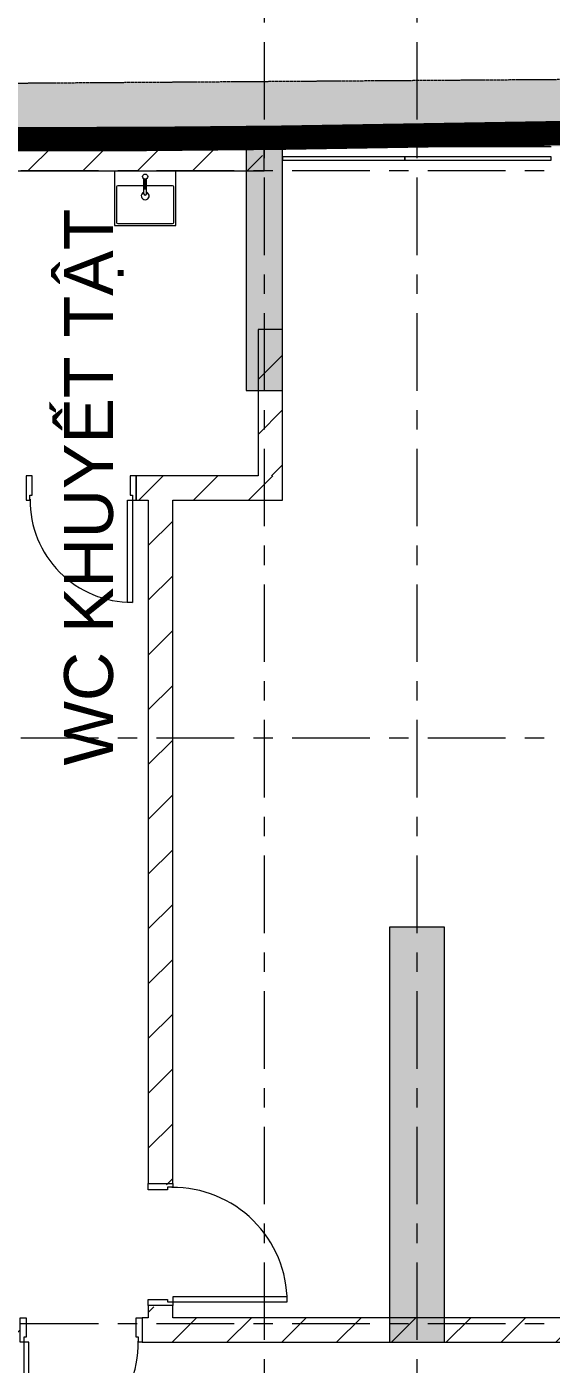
# Model space of a CAD drawing. Header units: millimetres. Extents: x -55734 to 162275, y -23881 to 125548.
# Drawn here: x 6006 to 10300, y 32619 to 43580 of the extents above; entities that cross this region are included whole.
import ezdxf
from ezdxf.xclip import XClip

# ---------------------------------------------------------------- set-up
doc = ezdxf.new("R2010")
doc.units = ezdxf.units.MM
doc.header["$XCLIPFRAME"] = 0
for name, pattern in [('gf$0$Dash', [6, 3, -3]), ('Grid Line', [22.225, 12.7, -3.175, 3.175, -3.175]), ('HIDDEN2', [4.7625, 3.175, -1.5875])]:
    doc.linetypes.add(name, pattern=pattern)
for name, color, linetype, lineweight in [('@ color hatch', 7, 'Continuous', 13), ('CHU', 181, 'Continuous', 5), ('CUA', 31, 'Continuous', 9), ('gf$0$A-_DETA----_E', 8, 'Continuous', 9), ('HATCH-TUONG', 152, 'Continuous', 15), ('KINH', 152, 'Continuous', 5), ('NET CAT', 3, 'Continuous', 5), ('NET THAY 2', 55, 'Continuous', 5), ('NET-CAT', 3, 'Continuous', 15), ('NET-THAY', 2, 'Continuous', 9), ('THIET-BI', 44, 'Continuous', 5), ('TRUC', 225, 'Continuous', 5)]:
    doc.layers.add(name, color=color, linetype=linetype, lineweight=lineweight)
doc.layers.add('CGXD', color=5, linetype='HIDDEN2')
doc.styles.add('Arial_1', font='arial.ttf', dxfattribs={"height": 400})
doc.styles.add('Arial_3', font='arial.ttf', dxfattribs={"height": 500})
doc.dimstyles.new('Diagonal_-_2_5mm_Arial', dxfattribs={"dimscale": 304.8, "dimtxt": 500, "dimasz": 1.968504, "dimexe": 1.574803, "dimexo": 0.984252, "dimgap": 1, "dimtad": 1, "dimdec": 0, "dimzin": 0, "dimdsep": 46, "dimtxsty": 'Arial_3', "dimblk1": 'OBLIQUE', "dimblk2": 'OBLIQUE', "dimsah": 1, "dimcen": 0.09, "dimdle": 1.574803, "dimclrt": 256, "dimazin": 0, "dimtfac": 1, "dimtdec": 0, "dimtix": 1, "dimtmove": 0, "dimatfit": 3, "dimfxl": 1, "dimtvp": 1, "dimtfill": 1, "dimtolj": 1, "dimtzin": 0, "dimarcsym": 2})
pattern_1 = [(45, (0, 0), (-224.5064, 224.5064), [])]

# ---------------------------------------------------------------- blocks, each defined once
blk = doc.blocks.new('ALC1807-ASCENT PLAZA-KET CAU 1_rvt-1-MẶT BẰNG TẦNG 1')
at = {"layer": 'NET CAT'}
for points in [[(8101, 40600), (8101, 42600), (7801, 42600), (7801, 40600)], [(9426, 32800), (9426, 36200), (8976, 36200), (8976, 32800)]]:
    blk.add_hatch(color=7, dxfattribs=at).paths.add_polyline_path(points, flags=0)
at = {"layer": 'NET CAT', "color": 90, "lineweight": 13}
for p, q in [((8101, 42600), (7801, 42600)), ((7801, 42600), (7801, 40600)), ((8101, 40600), (8101, 42600)), ((7801, 40600), (8101, 40600)), ((9426, 36200), (8976, 36200)), ((8976, 36200), (8976, 32800)), ((9426, 32800), (9426, 36200)), ((8976, 32800), (9426, 32800))]:
    blk.add_line(p, q, dxfattribs=at)
at = {"layer": 'NET-THAY', "color": 50}
blk.add_line((8101, 42600), (10301, 42600), dxfattribs=at)
blk = doc.blocks.new('A$C56D52FB6')
at = {"layer": '@ color hatch', "ltscale": 0.5}
h = blk.add_hatch(dxfattribs=at)
h.set_pattern_fill('CROSS', color=139, scale=300)
h.set_pattern_definition([(0, (590434.3, 100508.92), (75, 75), [37.5, -112.5]), (90, (590453.05, 100490.17), (-75, 75), [37.5, -112.5])])
edge = h.paths.add_edge_path()
edge.add_line((-57651, 21192), (-57665, 21192))
edge.add_line((-57665, 21192), (-54968, 11695))
edge.add_line((-54968, 11695), (-53917, 11695))
edge.add_arc((-50043, 14825), 4981, 218.9371, 284.8108)
edge.add_line((-48769, 10010), (-47561, 10326))
edge.add_arc((-49011, 17174), 7000, 188.0771, 281.9565, ccw=False)
edge.add_line((-55941, 16190), (-56328, 18915))
edge.add_arc((-59793, 18424), 3500, 8.0771, 52.2707)
edge = h.paths.add_edge_path()
edge.add_line((-59818, 21924), (-94124, 21685))
edge.add_arc((-94120, 21185), 500, 90.3989, 179.1705)
edge.add_line((-94620, 21192), (-57651, 21192))
edge.add_arc((-59793, 18424), 3500, 52.2707, 90.3989)
at = {"layer": 'gf$0$A-_DETA----_E', "color": 190, "linetype": 'gf$0$Dash', "elevation": 0}
blk.add_lwpolyline([(-94619, 21192), (-94619, 21182, -0.412176), (-94123, 21682), (-59817, 21920, -0.375486), (-56327, 18912), (-55940, 16187, 0.44861), (-47231, 10401), (-38085, 12804)], format="xyb", dxfattribs=at)
blk = doc.blocks.new('System Panel - Glazed-394770-MẶT BẰNG TẦNG 1')
at = {"layer": 'KINH', "lineweight": 9}
for p, q in [((500, 13), (-500, 13)), ((-500, 13), (-500, -13)), ((500, -13), (500, 13)), ((-500, -13), (500, -13))]:
    blk.add_line(p, q, dxfattribs=at)
blk = doc.blocks.new('System Panel - Glazed-397882-MẶT BẰNG TẦNG 1')
at = {"layer": 'KINH', "lineweight": 9}
for p, q in [((600, 13), (-600, 13)), ((-600, 13), (-600, -13)), ((600, -13), (600, 13)), ((-600, -13), (600, -13))]:
    blk.add_line(p, q, dxfattribs=at)
blk = doc.blocks.new('CUA 1 CANH MO - 2 - Type 1-364430-MẶT BẰNG TẦNG 1')
at = {"layer": 'CUA'}
for p, q in [((-318, 940), (-278, 940)), ((-318, 102), (-318, 940)), ((-278, 940), (-278, 102)), ((-278, 102), (-318, 102))]:
    blk.add_line(p, q, dxfattribs=at)
at = {"layer": 'CUA', "lineweight": 5}
for p, q in [((-319, 102), (-349, 102)), ((-349, 102), (-349, -98)), ((-319, 61), (-319, 102)), ((-299, 61), (-319, 61)), ((-299, -98), (-299, 61)), ((521, 61), (501, 61)), ((501, 61), (501, -98)), ((551, 102), (521, 102)), ((521, 102), (521, 61)), ((551, -98), (551, 102)), ((-349, -98), (-299, -98)), ((501, -98), (551, -98))]:
    blk.add_line(p, q, dxfattribs=at)
blk.add_arc((-318, 102), 838, 359.5, 90, dxfattribs=at)
blk = doc.blocks.new('CUA 1 CANH MO - 2 - Type 1000-536230-MẶT BẰNG TẦNG 1')
at = {"layer": 'CUA', "lineweight": 5}
for p, q in [((-399, -102), (-399, 98)), ((-399, 98), (-349, 98)), ((-349, 98), (-349, -61)), ((551, 98), (601, 98)), ((551, -61), (551, 98)), ((601, 98), (601, -102)), ((-369, -102), (-399, -102)), ((-369, -61), (-369, -102)), ((-349, -61), (-369, -61)), ((571, -61), (551, -61)), ((571, -102), (571, -61)), ((601, -102), (571, -102))]:
    blk.add_line(p, q, dxfattribs=at)
at = {"layer": 'CUA'}
for p, q in [((-328, -102), (-368, -102)), ((-368, -102), (-368, -1040)), ((-328, -1040), (-328, -102)), ((-368, -1040), (-328, -1040))]:
    blk.add_line(p, q, dxfattribs=at)
at = {"layer": 'CUA', "lineweight": 5}
blk.add_arc((-368, -102), 938, 270, 0.5, dxfattribs=at)
blk = doc.blocks.new('X-LA - X-LA-781039-MẶT BẰNG TẦNG 1')
at = {"layer": 'THIET-BI'}
for p, q in [((250, 0), (-250, 0)), ((-250, 0), (-250, -445)), ((-250, 0), (-250, -445)), ((250, 0), (-250, 0)), ((250, -445), (250, 0)), ((250, -445), (250, 0)), ((-13, -61), (-13, -183)), ((-5, -65), (-5, -145)), ((5, -145), (5, -65)), ((12, -183), (12, -62)), ((-235, -129), (-235, -420)), ((-13, -119), (-225, -119)), ((-5, -145), (5, -145)), ((225, -119), (12, -119)), ((235, -420), (235, -129)), ((-225, -430), (225, -430)), ((-250, -445), (250, -445)), ((-250, -445), (250, -445))]:
    blk.add_line(p, q, dxfattribs=at)
blk.add_circle((0, -45), 20.8, dxfattribs=at)
for centre, radius, start, end in [((-225, -129), 10, 90, 180), ((0, -203), 32, 113.4242, 67.4481), ((0, -183), 12.5, 180, 360), ((225, -129), 10, 0, 90), ((-225, -420), 10, 180, 270), ((225, -420), 10, 270, 0)]:
    blk.add_arc(centre, radius, start, end, dxfattribs=at)
blk = doc.blocks.new('_Oblique')
at = {"color": 0, "linetype": 'ByBlock', "lineweight": -2}
blk.add_line((-0.5, -0.5), (0.5, 0.5), dxfattribs=at)
blk = doc.blocks.new('A$C1F0A2BF7')
at = {"layer": 'CGXD', "ltscale": 200, "const_width": 200, "elevation": 0}
blk.add_lwpolyline([(153561.1, 72890.8), (130418, 65461.2), (128403.5, 71788.7), (125832.2, 71058.2), (118267.2, 69299.8), (97389.2, 64252.5), (95665.1, 76400.8), (89158.6, 76288.4), (80095.2, 76240.2), (75966.3, 76254.7), (71950.1, 76296), (68041.4, 76232.4), (63824.1, 76163.2), (62710.9, 76152.8), (59200.8, 76148.4), (53256.4, 76129.8), (50614.3, 76167.4), (49470.6, 76197.6), (45331.3, 75911)], dxfattribs=at)
at = {"layer": 'NET THAY 2'}
blk.add_leader([(55620.9, 76137.2, 0), (55624.9, 84852.4, 0), (64353.4, 84852.4, 0)], dimstyle='Diagonal_-_2_5mm_Arial', override={"dimtad": 0}, dxfattribs=at)

msp = doc.modelspace()

# ---------------------------------------------------------------- hatches: boundary and pattern name
at = {"layer": 'HATCH-TUONG', "lineweight": 5}
h = msp.add_hatch(dxfattribs=at)
h.set_pattern_fill('FP_3', color=256, style=0, pattern_type=2)
h.set_pattern_definition([(45, (-15, 0), (-224.5064, 224.5064), [])])
h.paths.add_polyline_path([(7935.6, 42399.9), (7935.6, 42599.9), (1500.5, 42599.9), (1500.5, 42399.9), (5835.5, 42399.9)], flags=0)
h = msp.add_hatch(dxfattribs=at)
h.set_pattern_fill('FP_3', color=256, style=0, pattern_type=2)
h.set_pattern_definition([(45, (-10, 0), (-224.5064, 224.5064), [])])
h.paths.add_polyline_path([(8100.5, 39899.9), (8100.5, 41100), (7900.5, 41100), (7900.5, 39899.9)], flags=0)
h = msp.add_hatch(dxfattribs=at)
h.set_pattern_fill('FP_3', color=256, style=0, pattern_type=2)
h.set_pattern_definition(pattern_1)
h.paths.add_polyline_path([(8110.5, 39699.9), (8110.5, 39899.9), (6900.5, 39899.9), (6900.5, 39699.9), (7200.5, 39699.9)], flags=0)
h.paths.add_polyline_path([(5473.4, 39699.9), (6000.5, 39699.9), (6000.5, 39899.9), (4565.5, 39899.9), (4565.5, 39699.9)], flags=0)
h.paths.add_polyline_path([(3565.5, 39699.9), (3565.5, 39899.9), (3315.5, 39899.9), (3315.5, 39699.9), (3515.5, 39699.9)], flags=0)
h = msp.add_hatch(dxfattribs=at)
h.set_pattern_fill('FP_3', color=256, style=0, pattern_type=2)
h.set_pattern_definition(pattern_1)
h.paths.add_polyline_path([(7000.5, 32989.9), (7200.5, 32989.9), (7200.5, 33089.9), (7000.5, 33089.9)], flags=0)
h.paths.add_polyline_path([(7200.5, 34089.9), (7200.5, 39699.9), (7000.5, 39699.9), (7000.5, 34089.9)], flags=0)
h = msp.add_hatch(dxfattribs=at)
h.set_pattern_fill('FP_3', color=256, style=0, pattern_type=2)
h.set_pattern_definition([(45, (0, 10), (-224.5064, 224.5064), [])])
h.paths.add_polyline_path([(6950.5, 32999.9), (6950.5, 32799.9), (31190.5, 32799.9), (31390.5, 32799.9), (31390.5, 32999.9)])
h.paths.add_polyline_path([(5950.5, 32799.9), (5950.5, 32999.9), (5800.5, 32999.9), (5800.5, 32799.9)])

# ---------------------------------------------------------------- linework, layer by layer
at = {"layer": 'NET-CAT'}
for p, q in [((7950.6, 42599.9), (1500.5, 42599.9)), ((7950.6, 42399.9), (7950.6, 42599.9)), ((5850.5, 42399.9), (7950.6, 42399.9)), ((7900.5, 41100), (7900.5, 39899.9)), ((8100.5, 41100), (7900.5, 41100)), ((8100.5, 39899.9), (8100.5, 41100)), ((7900.5, 39899.9), (6900.5, 39899.9)), ((6900.5, 39899.9), (6900.5, 39699.9)), ((8100.5, 39699.9), (8100.5, 39899.9)), ((6900.5, 39699.9), (7000.5, 39699.9)), ((7000.5, 39699.9), (7000.5, 34099.9)), ((7200.5, 39699.9), (8100.5, 39699.9)), ((7200.5, 34099.9), (7200.5, 39699.9)), ((7000.5, 34099.9), (7200.5, 34099.9)), ((7000.5, 32999.9), (6950.5, 32999.9)), ((6950.5, 32999.9), (6950.5, 32799.9)), ((7000.5, 33099.9), (7000.5, 32999.9)), ((7200.5, 33099.9), (7000.5, 33099.9)), ((7200.5, 32999.9), (7200.5, 33099.9)), ((31390.5, 32999.9), (7200.5, 32999.9)), ((6950.5, 32799.9), (31190.5, 32799.9))]:
    msp.add_line(p, q, dxfattribs=at)
at = {"layer": 'TRUC', "linetype": 'Grid Line', "ltscale": 50}
for p, q in [((7950.5, 50122.6), (7950.5, -7437.9)), ((9200.5, 50122.6), (9200.5, -10105.5)), ((48819.1, 42599.9), (-15250.4, 42599.9)), ((48819.1, 42399.9), (-20105, 42399.9)), ((48819.1, 37749.9), (-17790.4, 37749.9)), ((48819.1, 32949.9), (-17790.4, 32949.9))]:
    msp.add_line(p, q, dxfattribs=at)

# ---------------------------------------------------------------- block references
at = {"lineweight": 5}
msp.add_blockref('ALC1807-ASCENT PLAZA-KET CAU 1_rvt-1-MẶT BẰNG TẦNG 1', (0, 0), dxfattribs=at)
at = {"color": 50, "lineweight": 9}
for name, p in [('System Panel - Glazed-394770-MẶT BẰNG TẦNG 1', (8600.4, 42499.9)), ('System Panel - Glazed-397882-MẶT BẰNG TẦNG 1', (9700.4, 42499.9)), ('X-LA - X-LA-781039-MẶT BẰNG TẦNG 1', (6975.2, 42396.7)), ('CUA 1 CANH MO - 2 - Type 1000-536230-MẶT BẰNG TẦNG 1', (6349.1, 32902.2))]:
    msp.add_blockref(name, p, dxfattribs=at)
for name, p, rotation in [('CUA 1 CANH MO - 2 - Type 1-364430-MẶT BẰNG TẦNG 1', (6552, 39802.2), 180), ('CUA 1 CANH MO - 2 - Type 1000-536230-MẶT BẰNG TẦNG 1', (7098.3, 33498.5), 90)]:
    msp.add_blockref(name, p, dxfattribs=dict(at, rotation=rotation))
at = {"layer": 'NET THAY 2'}
ref = msp.add_blockref('A$C1F0A2BF7', (-55733.8, -33492.4, 0), dxfattribs=at)
XClip(ref).set_block_clipping_path([(-27462.6186291156, 51738.6749988016), (137958.5174097056, 152520.3806320981)])
at = {"layer": 'NET-THAY'}
msp.add_blockref('A$C56D52FB6', (95969.7, 21408.2), dxfattribs=at)

# ---------------------------------------------------------------- texts
at = {"layer": 'CHU', "color": 7, "insert": (6311.2, 37526.1), "char_height": 400, "width": 4716.7, "attachment_point": 1, "rotation": 90, "line_spacing_factor": 0.936439, "style": 'Arial_1'}
msp.add_mtext('\\pt2540,5080,7620,10160,12700,15240,17780,20320,22860,25400,27940,30480,33020,35560,38100,40640,43180,45720,48260,50800,53340,55880,58420,60960,63500,66040,68580,71120,73660,76200,78740,81280;WC KHUY{\\fArial|b0|i0|c163|p34;ẾT TẬT}', dxfattribs=at)

doc.saveas('drawing.dxf')
